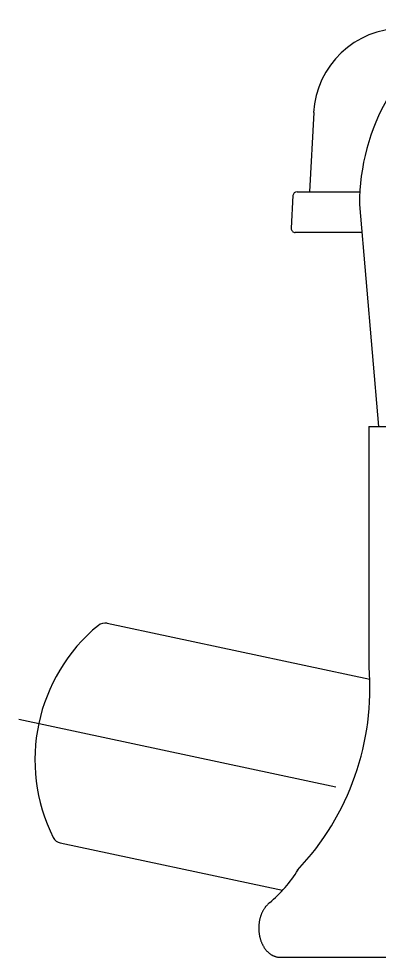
# Model space of a CAD drawing. Extents: x -192 to 726, y -751 to 189.
# Drawn here: x -191.6 to -156.3, y -378.7 to -286.8 of the extents above; entities that cross this region are included whole.
import ezdxf

# ---------------------------------------------------------------- set-up
doc = ezdxf.new("R2010")
doc.units = 0
doc.linetypes.add('CENTER', pattern=[50.8, 31.75, -6.35, 6.35, -6.35])
doc.layers.get('0').update_dxf_attribs({"linetype": 'CONTINUOUS'})
doc.layers.add('CENTER', color=1, linetype='CONTINUOUS')

msp = doc.modelspace()

# ---------------------------------------------------------------- linework, layer by layer
at = {"color": 7, "linetype": 'CONTINUOUS'}
for p, q in [((-162.691, -295.969), (-163.098, -303.725)), ((-164.72, -304.104), (-164.887, -307.304)), ((-164.32, -303.725), (-158.168, -303.725)), ((-158.205, -304.983), (-156.346, -326.711)), ((-157.97, -307.725), (-164.488, -307.725)), ((-157.27, -326.711), (-144.688, -326.711)), ((-157.27, -326.711), (-157.27, -350.254)), ((-182.939, -345.998), (-157.197, -351.469)), ((-187.513, -367.517), (-165.73, -372.147)), ((-164.276, -370.167), (-164.226, -370.167)), ((-165.973, -378.711), (-154.073, -378.711))]:
    msp.add_line(p, q, dxfattribs=at)
msp.add_polyline3d([(-166.795, -373.232, 0), (-166.836, -373.257, 0), (-166.876, -373.282, 0), (-166.917, -373.309, 0), (-166.956, -373.337, 0), (-166.996, -373.366, 0), (-167.035, -373.396, 0), (-167.073, -373.427, 0), (-167.111, -373.459, 0), (-167.148, -373.493, 0), (-167.185, -373.528, 0), (-167.221, -373.563, 0), (-167.257, -373.6, 0), (-167.292, -373.638, 0), (-167.327, -373.677, 0), (-167.361, -373.717, 0), (-167.394, -373.757, 0), (-167.427, -373.799, 0), (-167.459, -373.842, 0), (-167.49, -373.886, 0), (-167.521, -373.93, 0), (-167.551, -373.976, 0), (-167.58, -374.022, 0), (-167.608, -374.07, 0), (-167.636, -374.118, 0), (-167.663, -374.166, 0), (-167.689, -374.216, 0), (-167.714, -374.266, 0), (-167.739, -374.318, 0), (-167.763, -374.369, 0), (-167.786, -374.422, 0), (-167.808, -374.475, 0), (-167.829, -374.529, 0), (-167.85, -374.584, 0), (-167.869, -374.639, 0), (-167.888, -374.694, 0), (-167.906, -374.75, 0), (-167.923, -374.807, 0), (-167.939, -374.864, 0), (-167.954, -374.922, 0), (-167.968, -374.98, 0), (-167.982, -375.038, 0), (-167.994, -375.097, 0), (-168.005, -375.156, 0), (-168.016, -375.216, 0), (-168.026, -375.276, 0), (-168.034, -375.336, 0), (-168.042, -375.396, 0), (-168.049, -375.457, 0), (-168.055, -375.518, 0), (-168.06, -375.578, 0), (-168.064, -375.639, 0), (-168.067, -375.701, 0), (-168.069, -375.762, 0), (-168.07, -375.823, 0), (-168.07, -375.884, 0), (-168.069, -375.946, 0), (-168.067, -376.007, 0), (-168.064, -376.068, 0), (-168.061, -376.129, 0), (-168.056, -376.19, 0), (-168.05, -376.251, 0), (-168.044, -376.311, 0), (-168.036, -376.372, 0), (-168.028, -376.432, 0), (-168.018, -376.492, 0), (-168.008, -376.551, 0), (-167.997, -376.611, 0), (-167.985, -376.669, 0), (-167.971, -376.728, 0), (-167.957, -376.786, 0), (-167.943, -376.844, 0), (-167.927, -376.901, 0), (-167.91, -376.958, 0), (-167.892, -377.014, 0), (-167.874, -377.07, 0), (-167.854, -377.125, 0), (-167.834, -377.18, 0), (-167.813, -377.234, 0), (-167.791, -377.287, 0), (-167.768, -377.34, 0), (-167.745, -377.392, 0), (-167.72, -377.443, 0), (-167.695, -377.494, 0), (-167.669, -377.544, 0), (-167.642, -377.593, 0), (-167.615, -377.641, 0), (-167.587, -377.688, 0), (-167.558, -377.735, 0), (-167.528, -377.781, 0), (-167.498, -377.826, 0), (-167.466, -377.87, 0), (-167.435, -377.913, 0), (-167.402, -377.955, 0), (-167.369, -377.996, 0), (-167.335, -378.036, 0), (-167.301, -378.075, 0), (-167.266, -378.113, 0), (-167.23, -378.15, 0), (-167.194, -378.186, 0), (-167.157, -378.221, 0), (-167.12, -378.255, 0), (-167.082, -378.287, 0), (-167.044, -378.319, 0), (-167.005, -378.349, 0), (-166.966, -378.379, 0), (-166.926, -378.407, 0), (-166.886, -378.434, 0), (-166.846, -378.46, 0), (-166.805, -378.484, 0), (-166.764, -378.507, 0), (-166.722, -378.53, 0), (-166.68, -378.55, 0), (-166.638, -378.57, 0), (-166.595, -378.589, 0), (-166.552, -378.606, 0), (-166.509, -378.622, 0), (-166.466, -378.636, 0), (-166.422, -378.649, 0), (-166.378, -378.661, 0), (-166.334, -378.672, 0), (-166.29, -378.682, 0), (-166.246, -378.69, 0), (-166.202, -378.697, 0), (-166.157, -378.702, 0), (-166.113, -378.706, 0), (-166.068, -378.709, 0), (-166.023, -378.711, 0), (-165.979, -378.711, 0)], dxfattribs=at)
for centre, radius, start, end in [((-137.205, -304.963), 21, 120.02726, 180.05399), ((-154.003, -296.425), 8.7, 90, 177), ((-164.32, -304.125), 0.4, 90, 177), ((-164.488, -307.325), 0.4, 177, 270), ((-172.964, -359.364), 17.036, 129.41991, 206.58009), ((-183.147, -346.976), 1, 78, 129.41991), ((-182.966, -352.402), 25.786, 316.45508, 4.77803), ((-187.305, -366.539), 1, 206.58009, 258), ((-175.76, -362.972), 13.594, 309.96887, 328.04277)]:
    msp.add_arc(centre, radius, start, end, dxfattribs=at)
at = {"layer": 'CENTER', "color": 1, "linetype": 'CENTER'}
msp.add_line((-191.584, -355.406), (-124.62, -369.64), dxfattribs=at)

doc.saveas('drawing.dxf')
